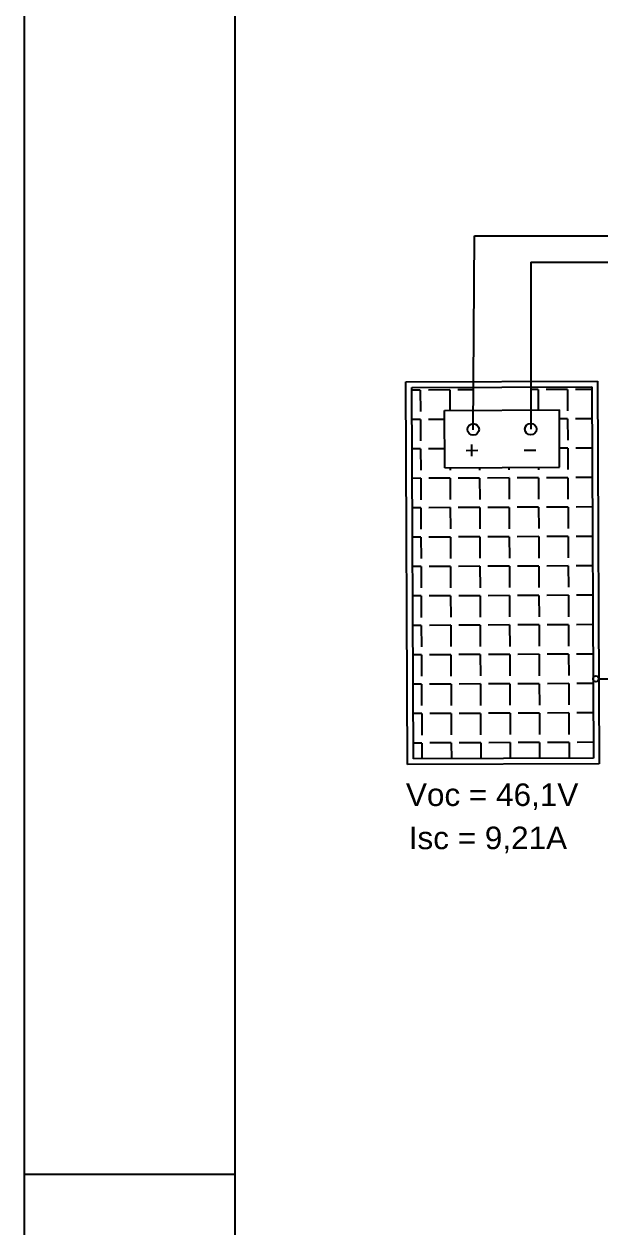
# Model space of a CAD drawing. Header units: millimetres. Extents: x 3165 to 8716, y -1118 to 2802.
# Drawn here: x 3165 to 3616, y 801 to 1743 of the extents above; entities that cross this region are included whole.
import ezdxf

# ---------------------------------------------------------------- set-up
doc = ezdxf.new("R2010")
doc.units = ezdxf.units.MM
doc.linetypes.add('ACAD_ISO02W100', pattern=[15, 12, -3])
doc.layers.add('1', color=7, linetype='Continuous')
doc.layers.add('TERRA', color=3, linetype='ACAD_ISO02W100')
doc.styles.get("Standard").update_dxf_attribs({"font": 'arial.ttf'})

msp = doc.modelspace()

# ---------------------------------------------------------------- linework, layer by layer
for p, q in [((3165.25, 2802.35), (3165.25, -1118.05)), ((3330.25, 2736.35), (3330.25, -1052.05)), ((3516.64, 1425.13), (3517.76, 1577.18)), ((3517.76, 1577.18), (3843.29, 1577.18)), ((3561.74, 1556.48), (3854.03, 1556.48)), ((3561.74, 1556.48), (3561.74, 1425.58)), ((3165.25, 842.15), (3330.25, 842.15))]:
    msp.add_line(p, q)
at = {"layer": '1'}
for p, q in [((3464.11, 1462.75), (3614.01, 1463.38)), ((3465.39, 1162.95), (3464.11, 1462.75)), ((3614.01, 1463.38), (3615.29, 1163.59)), ((3468.63, 1458.27), (3609.53, 1458.87)), ((3469.86, 1167.46), (3468.63, 1458.27)), ((3609.53, 1458.87), (3610.77, 1168.06)), ((3494.19, 1440.39), (3584.13, 1440.77)), ((3494.38, 1395.42), (3494.19, 1440.39)), ((3584.32, 1395.8), (3584.13, 1440.77)), ((3515.75, 1404.63), (3515.71, 1413.62)), ((3511.23, 1409.1), (3520.23, 1409.14)), ((3556.6, 1409.3), (3565.59, 1409.33)), ((3494.38, 1395.42), (3584.32, 1395.8)), ((3615.29, 1163.59), (3465.39, 1162.95)), ((3610.77, 1168.06), (3469.86, 1167.46))]:
    msp.add_line(p, q, dxfattribs=at)
at = {"layer": '1', "linetype": 'Continuous'}
for p, q in [((3475.32, 1456.3), (3468.64, 1456.27)), ((3475.32, 1456.3), (3475.4, 1439.55)), ((3498.36, 1456.4), (3481.61, 1456.33)), ((3498.36, 1456.4), (3498.43, 1440.41)), ((3516.6, 1456.48), (3504.64, 1456.43)), ((3567.46, 1456.69), (3561.57, 1456.67)), ((3567.46, 1456.69), (3567.53, 1440.7)), ((3590.5, 1456.79), (3573.75, 1456.72)), ((3590.5, 1456.79), (3590.57, 1440.04)), ((3609.54, 1456.87), (3596.78, 1456.82)), ((3475.42, 1433.27), (3468.73, 1433.24)), ((3475.42, 1433.27), (3475.49, 1416.51)), ((3494.22, 1433.35), (3481.7, 1433.29)), ((3590.6, 1433.76), (3584.16, 1433.73)), ((3590.6, 1433.76), (3590.67, 1417)), ((3609.64, 1433.84), (3596.88, 1433.78)), ((3475.52, 1410.23), (3468.83, 1410.2)), ((3475.52, 1410.23), (3475.59, 1393.48)), ((3494.31, 1410.31), (3481.8, 1410.26)), ((3590.7, 1410.72), (3584.25, 1410.69)), ((3590.7, 1410.72), (3590.77, 1393.97)), ((3609.74, 1410.8), (3596.98, 1410.75)), ((3498.62, 1395.44), (3498.63, 1393.58)), ((3521.65, 1395.54), (3521.66, 1393.67)), ((3544.69, 1395.63), (3544.7, 1393.77)), ((3567.72, 1395.73), (3567.73, 1393.87)), ((3475.62, 1387.2), (3468.93, 1387.17)), ((3475.62, 1387.2), (3475.69, 1370.44)), ((3498.65, 1387.29), (3481.9, 1387.22)), ((3498.65, 1387.29), (3498.72, 1370.54)), ((3521.69, 1387.39), (3504.94, 1387.32)), ((3521.69, 1387.39), (3521.76, 1370.64)), ((3544.72, 1387.49), (3527.97, 1387.42)), ((3544.72, 1387.49), (3544.79, 1370.74)), ((3567.76, 1387.59), (3551.01, 1387.52)), ((3567.76, 1387.59), (3567.83, 1370.84)), ((3590.79, 1387.69), (3574.04, 1387.62)), ((3590.79, 1387.69), (3590.86, 1370.93)), ((3609.83, 1387.77), (3597.08, 1387.71)), ((3475.72, 1364.16), (3469.03, 1364.13)), ((3475.72, 1364.16), (3475.79, 1347.41)), ((3498.75, 1364.26), (3482, 1364.19)), ((3498.75, 1364.26), (3498.82, 1347.51)), ((3521.79, 1364.36), (3505.03, 1364.29)), ((3521.79, 1364.36), (3521.86, 1347.6)), ((3544.82, 1364.46), (3528.07, 1364.38)), ((3544.82, 1364.46), (3544.89, 1347.7)), ((3567.86, 1364.55), (3551.1, 1364.48)), ((3567.86, 1364.55), (3567.93, 1347.8)), ((3590.89, 1364.65), (3574.14, 1364.58)), ((3590.89, 1364.65), (3590.96, 1347.9)), ((3609.93, 1364.73), (3597.17, 1364.68)), ((3475.81, 1341.13), (3469.13, 1341.1)), ((3475.81, 1341.13), (3475.89, 1324.37)), ((3498.85, 1341.22), (3482.1, 1341.15)), ((3498.85, 1341.22), (3498.92, 1324.47)), ((3521.88, 1341.32), (3505.13, 1341.25)), ((3521.88, 1341.32), (3521.96, 1324.57)), ((3544.92, 1341.42), (3528.17, 1341.35)), ((3544.92, 1341.42), (3544.99, 1324.67)), ((3567.95, 1341.52), (3551.2, 1341.45)), ((3567.95, 1341.52), (3568.03, 1324.77)), ((3590.99, 1341.62), (3574.24, 1341.55)), ((3590.99, 1341.62), (3591.06, 1324.86)), ((3610.03, 1341.7), (3597.27, 1341.64)), ((3475.91, 1318.09), (3469.22, 1318.06)), ((3475.91, 1318.09), (3475.98, 1301.34)), ((3498.95, 1318.19), (3482.19, 1318.12)), ((3498.95, 1318.19), (3499.02, 1301.44)), ((3521.98, 1318.29), (3505.23, 1318.22)), ((3521.98, 1318.29), (3522.05, 1301.53)), ((3545.02, 1318.39), (3528.26, 1318.31)), ((3545.02, 1318.39), (3545.09, 1301.63)), ((3568.05, 1318.48), (3551.3, 1318.41)), ((3568.05, 1318.48), (3568.12, 1301.73)), ((3591.09, 1318.58), (3574.33, 1318.51)), ((3591.09, 1318.58), (3591.16, 1301.83)), ((3610.13, 1318.66), (3597.37, 1318.61)), ((3476.01, 1295.06), (3469.32, 1295.03)), ((3476.01, 1295.06), (3476.08, 1278.3)), ((3499.04, 1295.15), (3482.29, 1295.08)), ((3499.04, 1295.15), (3499.12, 1278.4)), ((3522.08, 1295.25), (3505.33, 1295.18)), ((3522.08, 1295.25), (3522.15, 1278.5)), ((3545.11, 1295.35), (3528.36, 1295.28)), ((3545.11, 1295.35), (3545.19, 1278.6)), ((3568.15, 1295.45), (3551.4, 1295.38)), ((3568.15, 1295.45), (3568.22, 1278.7)), ((3591.18, 1295.55), (3574.43, 1295.48)), ((3591.18, 1295.55), (3591.26, 1278.79)), ((3610.23, 1295.63), (3597.47, 1295.57)), ((3476.11, 1272.02), (3469.42, 1271.99)), ((3476.11, 1272.02), (3476.18, 1255.27)), ((3499.14, 1272.12), (3482.39, 1272.05)), ((3499.14, 1272.12), (3499.21, 1255.37)), ((3522.18, 1272.22), (3505.42, 1272.15)), ((3522.18, 1272.22), (3522.25, 1255.46)), ((3545.21, 1272.32), (3528.46, 1272.24)), ((3545.21, 1272.32), (3545.28, 1255.56)), ((3568.25, 1272.41), (3551.5, 1272.34)), ((3568.25, 1272.41), (3568.32, 1255.66)), ((3591.28, 1272.51), (3574.53, 1272.44)), ((3591.28, 1272.51), (3591.35, 1255.76)), ((3610.32, 1272.59), (3597.57, 1272.54)), ((3476.21, 1248.99), (3469.52, 1248.96)), ((3476.21, 1248.99), (3476.28, 1232.23)), ((3499.24, 1249.08), (3482.49, 1249.01)), ((3499.24, 1249.08), (3499.31, 1232.33)), ((3522.28, 1249.18), (3505.52, 1249.11)), ((3522.28, 1249.18), (3522.35, 1232.43)), ((3545.31, 1249.28), (3528.56, 1249.21)), ((3545.31, 1249.28), (3545.38, 1232.53)), ((3568.35, 1249.38), (3551.59, 1249.31)), ((3568.35, 1249.38), (3568.42, 1232.63)), ((3591.38, 1249.48), (3574.63, 1249.4)), ((3591.38, 1249.48), (3591.45, 1232.72)), ((3610.42, 1249.56), (3597.66, 1249.5)), ((3476.3, 1225.95), (3469.61, 1225.92)), ((3476.3, 1225.95), (3476.37, 1209.2)), ((3499.34, 1226.05), (3482.59, 1225.98)), ((3499.34, 1226.05), (3499.41, 1209.3)), ((3522.37, 1226.15), (3505.62, 1226.08)), ((3522.37, 1226.15), (3522.44, 1209.39)), ((3545.41, 1226.25), (3528.66, 1226.17)), ((3545.41, 1226.25), (3545.48, 1209.49)), ((3568.44, 1226.34), (3551.69, 1226.27)), ((3568.44, 1226.34), (3568.51, 1209.59)), ((3591.48, 1226.44), (3574.73, 1226.37)), ((3591.48, 1226.44), (3591.55, 1209.69)), ((3610.52, 1226.52), (3597.76, 1226.47)), ((3476.4, 1202.92), (3469.71, 1202.89)), ((3476.4, 1202.92), (3476.47, 1186.16)), ((3499.44, 1203.01), (3482.68, 1202.94)), ((3499.44, 1203.01), (3499.51, 1186.26)), ((3522.47, 1203.11), (3505.72, 1203.04)), ((3522.47, 1203.11), (3522.54, 1186.36)), ((3545.51, 1203.21), (3528.75, 1203.14)), ((3545.51, 1203.21), (3545.58, 1186.46)), ((3568.54, 1203.31), (3551.79, 1203.24)), ((3568.54, 1203.31), (3568.61, 1186.56)), ((3591.58, 1203.41), (3574.82, 1203.33)), ((3591.58, 1203.41), (3591.65, 1186.65)), ((3610.62, 1203.49), (3597.86, 1203.43)), ((3476.5, 1179.88), (3469.81, 1179.85)), ((3476.5, 1179.88), (3476.55, 1167.49)), ((3499.53, 1179.98), (3482.78, 1179.91)), ((3499.53, 1179.98), (3499.59, 1167.59)), ((3522.57, 1180.08), (3505.82, 1180.01)), ((3522.57, 1180.08), (3522.62, 1167.69)), ((3545.6, 1180.18), (3528.85, 1180.1)), ((3545.6, 1180.18), (3545.66, 1167.79)), ((3568.64, 1180.27), (3551.89, 1180.2)), ((3568.64, 1180.27), (3568.69, 1167.88)), ((3591.67, 1180.37), (3574.92, 1180.3)), ((3591.67, 1180.37), (3591.73, 1167.98)), ((3610.72, 1180.45), (3597.96, 1180.4))]:
    msp.add_line(p, q, dxfattribs=at)
at = {"layer": '1'}
for centre, radius in [((3516.74, 1425.5), 4.5), ((3561.7, 1425.69), 4.5), ((3612.75, 1230.14), 2.25)]:
    msp.add_circle(centre, radius, dxfattribs=at)
at = {"layer": 'TERRA'}
msp.add_line((3615, 1230.15), (3683.63, 1230.15), dxfattribs=at)

# ---------------------------------------------------------------- texts
at = {"char_height": 17.636, "attachment_point": 1}
for s, width, heights, insert in [('Voc = 46,1V', 141.4916, [44.1], (3464.07, 1148.22)), ('Isc = 9,21A', 141.031, [21.19], (3466.24, 1114.4))]:
    msp.add_mtext_dynamic_manual_height_columns(s, width=width, gutter_width=12.5, heights=heights, dxfattribs=dict(at, insert=insert))

doc.saveas('drawing.dxf')
